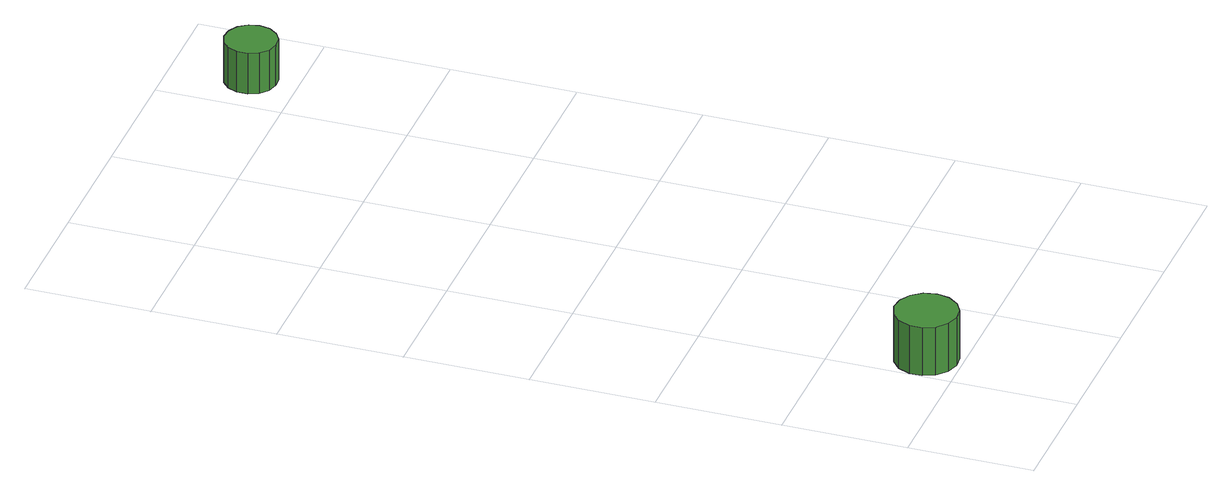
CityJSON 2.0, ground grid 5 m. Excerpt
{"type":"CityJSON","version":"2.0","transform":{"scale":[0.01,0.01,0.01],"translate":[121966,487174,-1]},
"CityObjects":{
"tree1":{"type":"SolitaryVegetationObject","attributes":{"function":"something"},"geometry":[{"type":"MultiSurface","lod":"1","boundaries":[[[0,1,2,3,4,5,6,7,8,9,10,11,12,13,14]],[[15,16,17,18,19,20,21,22,23,24,25,26,27,28,29]],[[0,29,28,1]],[[1,28,27,2]],[[2,27,26,3]],[[3,26,25,4]],[[4,25,24,5]],[[5,24,23,6]],[[6,23,22,7]],[[7,22,21,8]],[[8,21,20,9]],[[9,20,19,10]],[[10,19,18,11]],[[11,18,17,12]],[[12,17,16,13]],[[13,16,15,14]],[[14,15,29,0]]]}]},
"tree2":{"type":"SolitaryVegetationObject","attributes":{"function":"something"}},
"tree3":{"type":"SolitaryVegetationObject","attributes":{"function":"something"},"geometry":[{"type":"MultiSurface","lod":"1","boundaries":[[[30,31,32,33,34,35,36,37,38,39,40,41,42,43,44]],[[45,46,47,48,49,50,51,52,53,54,55,56,57,58,59]],[[30,59,58,31]],[[31,58,57,32]],[[32,57,56,33]],[[33,56,55,34]],[[34,55,54,35]],[[35,54,53,36]],[[36,53,52,37]],[[37,52,51,38]],[[38,51,50,39]],[[39,50,49,40]],[[40,49,48,41]],[[41,48,47,42]],[[42,47,46,43]],[[43,46,45,44]],[[44,45,59,30]]]}]}
},
"vertices":[
[256,143,276],[245,194,276],[214,236,276],[169,262,276],[118,268,276],[68,251,276],[29,217,276],[8,169,276],[8,117,276],[29,70,276],[68,35,276],[118,19,276],[169,24,276],[214,50,276],[245,92,276],[245,92,66],[214,50,66],[169,24,66],[118,19,66],[68,35,66],[29,70,66],[8,117,66],[8,169,66],[29,217,66],[68,251,66],[118,268,66],[169,262,66],[214,236,66],[245,194,66],[256,143,66],
[1296,3185,243],[1288,3227,243],[1262,3262,243],[1225,3283,243],[1182,3288,243],[1141,3274,243],[1109,3246,243],[1092,3206,243],[1092,3163,243],[1109,3124,243],[1141,3095,243],[1182,3082,243],[1225,3086,243],[1262,3108,243],[1288,3143,243],[1288,3143,66],[1262,3108,66],[1225,3086,66],[1182,3082,66],[1141,3095,66],[1109,3124,66],[1092,3163,66],[1092,3206,66],[1109,3246,66],[1141,3274,66],[1182,3288,66],[1225,3283,66],[1262,3262,66],[1288,3227,66],[1296,3185,66]
]}
